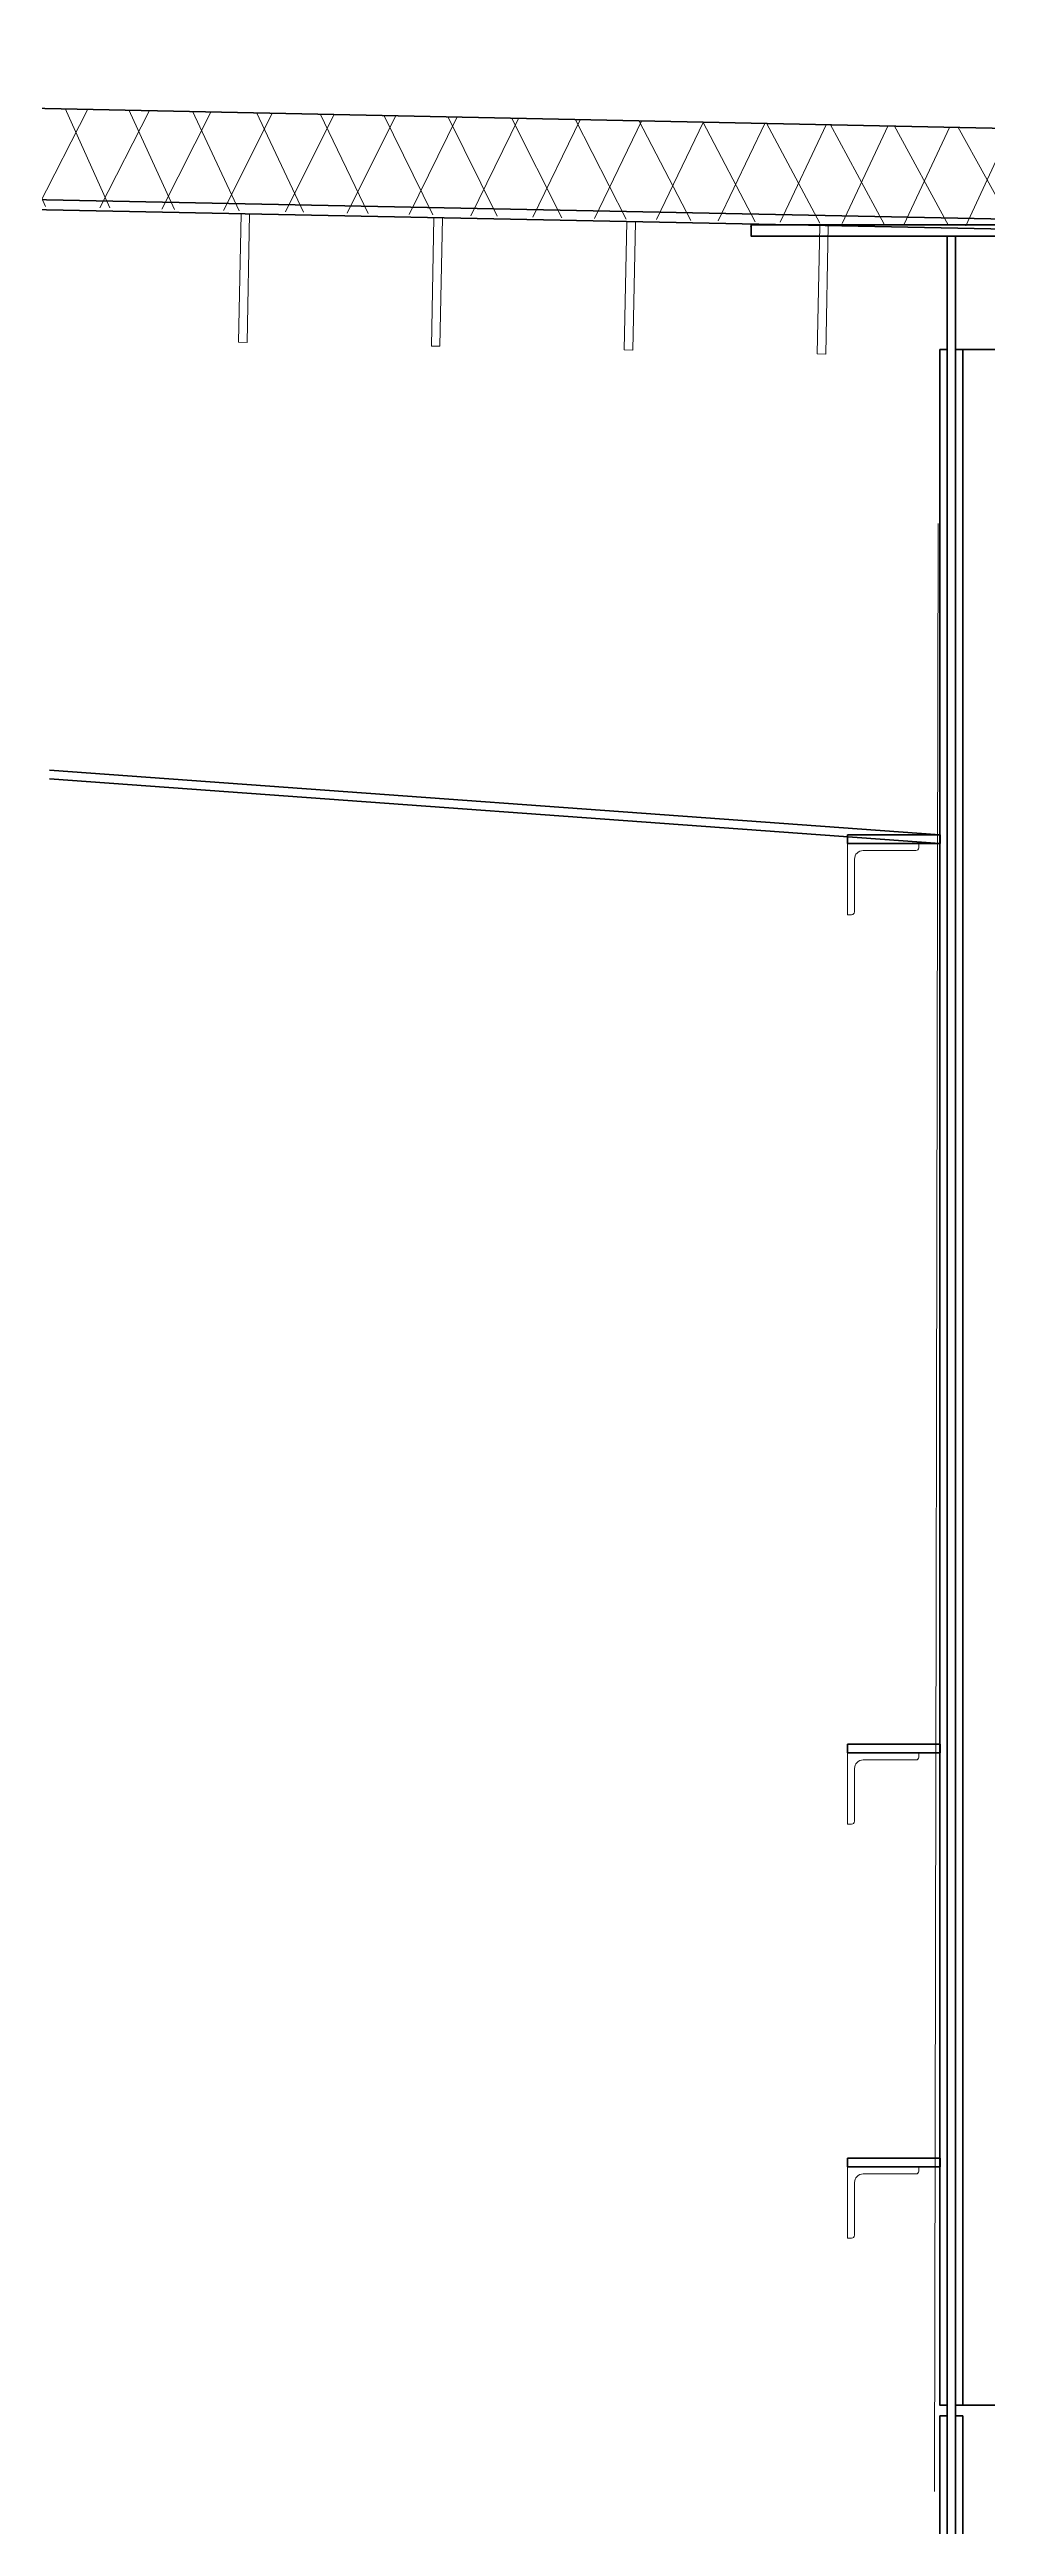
# Model space of a CAD drawing. Header units: millimetres. Extents: x 1864 to 10174863, y -4887456 to 5366151.
# Drawn here: x 9295613 to 9296926, y 334438 to 337908 of the extents above; entities that cross this region are included whole.
import ezdxf

# ---------------------------------------------------------------- set-up
doc = ezdxf.new("R2010")
doc.units = ezdxf.units.MM
doc.linetypes.add('CENTER', pattern=[50.800000000000004, 31.75, -6.35, 6.35, -6.35])
for name, color, linetype, lineweight in [('S-BALK', 150, 'Continuous', 40), ('S-BALK-PPRB', 80, 'Continuous', 40), ('S-BALK-PROR', 133, 'Continuous', 20), ('S-DRGO', 21, 'Continuous', 20), ('S-METL-TONK', 75, 'Continuous', 20), ('S-MNST', 61, 'Continuous', 40), ('S-SECT-PATT', 105, 'Continuous', 15), ('T-DIMS', 3, 'Continuous', 30), ('T-GRID', 52, 'CENTER', 15)]:
    doc.layers.add(name, color=color, linetype=linetype, lineweight=lineweight)
doc.styles.add('TM', font='mipgost.shx', dxfattribs={"width": 0.9, "oblique": 10})
doc.dimstyles.new('TM', dxfattribs={"dimscale": 0, "dimtxt": 3, "dimasz": 1.25, "dimexe": 0.9, "dimexo": 1, "dimgap": 1, "dimtad": 1, "dimdec": 0, "dimdsep": 46, "dimtxsty": 'TM', "dimblk1": 'OBLIQUE', "dimblk2": 'OBLIQUE', "dimsah": 1, "dimcen": 3, "dimdle": 0.9, "dimclrt": 7, "dimadec": 0, "dimazin": 0, "dimtfac": 1, "dimtdec": 0, "dimtmove": 1, "dimatfit": 2, "dimldrblk": 'NONE', "dimfxl": 1, "dimtfill": 1, "dimtolj": 1, "dimlwd": 15, "dimlwe": 15, "dimarcsym": 0})

# ---------------------------------------------------------------- blocks, each defined once
blk = doc.blocks.new('_OBLIQUE')
at = {"color": 0, "linetype": 'ByBlock', "lineweight": -2}
blk.add_line((0.5000000000000001, 0.4999999999999999), (-0.5000000000000001, -0.4999999999999999), dxfattribs=at)
blk = doc.blocks.new('*D674')
at = {"layer": 'Defpoints', "color": 0, "transparency": 16777216}
for p in [(9307200.047488198, 342205.8760266896), (9307200.047488198, 337585.7049742337), (9293440.047488198, 337495.7049742337)]:
    blk.add_point(p, dxfattribs=at)
at = {"layer": 'T-DIMS', "color": 0, "lineweight": 15, "transparency": 16777216}
for p, q in [((9293440.047488198, 337695.7049742337), (9293440.047488198, 342385.8760266896)), ((9307200.047488198, 337785.7049742337), (9307200.047488198, 342385.8760266896))]:
    blk.add_line(p, q, dxfattribs=at)
at = {"layer": 'T-DIMS', "color": 0, "linetype": 'Continuous', "lineweight": 15, "transparency": 16777216}
blk.add_line((9293260.047488198, 342205.8760266896), (9307380.047488198, 342205.8760266896), dxfattribs=at)
at = {"layer": 'T-DIMS', "color": 0, "lineweight": 15, "transparency": 16777216, "xscale": 250, "yscale": 250, "zscale": 250, "rotation": 180}
blk.add_blockref('_OBLIQUE', (9293440.047488198, 342205.8760266896), dxfattribs=at)
at = {"layer": 'T-DIMS', "color": 0, "lineweight": 15, "transparency": 16777216, "xscale": 250, "yscale": 250, "zscale": 250}
blk.add_blockref('_OBLIQUE', (9307200.047488198, 342205.8760266896), dxfattribs=at)
at = {"layer": 'T-DIMS', "color": 7, "transparency": 16777216, "insert": (9300320.047488198, 342705.8760266896), "char_height": 600, "attachment_point": 5, "style": 'TM', "bg_fill": 3, "box_fill_scale": 1.1, "bg_fill_color": 256, "bg_fill_true_color": 13158600, "bg_fill_transparency": 0}
blk.add_mtext('\\A1;13760', dxfattribs=at)
blk = doc.blocks.new('_None')
blk = doc.blocks.new('*D1026')
at = {"layer": 'Defpoints', "color": 0, "transparency": 16777216}
for p in [(9305640.047488198, 339671.7367068525), (9294140.047488198, 337945.7349712249), (9305640.047488198, 337585.7049742337)]:
    blk.add_point(p, dxfattribs=at)
at = {"layer": 'T-DIMS', "color": 0, "lineweight": 15, "transparency": 16777216}
for p, q in [((9294140.047488198, 338145.7349712249), (9294140.047488198, 339851.7367068525)), ((9305640.047488198, 337785.7049742337), (9305640.047488198, 339851.7367068525))]:
    blk.add_line(p, q, dxfattribs=at)
at = {"layer": 'T-DIMS', "color": 0, "linetype": 'Continuous', "lineweight": 15, "transparency": 16777216}
blk.add_line((9293960.047488198, 339671.7367068525), (9305820.047488198, 339671.7367068525), dxfattribs=at)
at = {"layer": 'T-DIMS', "color": 0, "lineweight": 15, "transparency": 16777216, "xscale": 250, "yscale": 250, "zscale": 250, "rotation": 180}
blk.add_blockref('_OBLIQUE', (9294140.047488198, 339671.7367068525), dxfattribs=at)
at = {"layer": 'T-DIMS', "color": 0, "lineweight": 15, "transparency": 16777216, "xscale": 250, "yscale": 250, "zscale": 250}
blk.add_blockref('_OBLIQUE', (9305640.047488198, 339671.7367068525), dxfattribs=at)
at = {"layer": 'T-DIMS', "color": 7, "transparency": 16777216, "insert": (9299890.047488198, 340171.7367068525), "char_height": 600, "attachment_point": 5, "style": 'TM', "bg_fill": 3, "box_fill_scale": 1.1, "bg_fill_color": 256, "bg_fill_true_color": 13158600, "bg_fill_transparency": 0}
blk.add_mtext('\\A1;11500', dxfattribs=at)
blk = doc.blocks.new('*D677')
at = {"layer": 'Defpoints', "color": 0, "transparency": 16777216}
for p in [(9307200.047488198, 344571.447240233), (9307200.047488198, 338089.2661328312), (9279080.047488198, 337835.7049742337)]:
    blk.add_point(p, dxfattribs=at)
at = {"layer": 'T-DIMS', "color": 0, "lineweight": 15, "transparency": 16777216}
for p, q in [((9279080.047488198, 338035.7049742337), (9279080.047488198, 344751.447240233)), ((9307200.047488198, 338289.2661328312), (9307200.047488198, 344751.447240233))]:
    blk.add_line(p, q, dxfattribs=at)
at = {"layer": 'T-DIMS', "color": 0, "linetype": 'Continuous', "lineweight": 15, "transparency": 16777216}
blk.add_line((9278900.047488198, 344571.447240233), (9307380.047488198, 344571.447240233), dxfattribs=at)
at = {"layer": 'T-DIMS', "color": 0, "lineweight": 15, "transparency": 16777216, "xscale": 250, "yscale": 250, "zscale": 250, "rotation": 180}
blk.add_blockref('_OBLIQUE', (9279080.047488198, 344571.447240233), dxfattribs=at)
at = {"layer": 'T-DIMS', "color": 0, "lineweight": 15, "transparency": 16777216, "xscale": 250, "yscale": 250, "zscale": 250}
blk.add_blockref('_OBLIQUE', (9307200.047488198, 344571.447240233), dxfattribs=at)
at = {"layer": 'T-DIMS', "color": 7, "transparency": 16777216, "insert": (9293140.047488198, 345071.447240233), "char_height": 600, "attachment_point": 5, "style": 'TM', "bg_fill": 3, "box_fill_scale": 1.1, "bg_fill_color": 256, "bg_fill_true_color": 13158600, "bg_fill_transparency": 0}
blk.add_mtext('\\A1;28120', dxfattribs=at)
blk = doc.blocks.new('EF948500_1k1')
blk.add_lwpolyline([(22, 10.00000000000001), (96, 10, -0.414213562373095), (100, 6), (100, 0), (0, 0), (6.123233995736766e-15, 100), (6.000000000000005, 100, -0.414213562373095), (10.00000000000001, 96), (9.999999999999993, 22.00000000000001, 0.414213562373095)], format="xyb", close=True)
blk = doc.blocks.new('brb')
at = {"layer": 'S-SECT-PATT'}
h = blk.add_hatch(dxfattribs=at)
h.set_pattern_fill('NEMETALL', color=256, scale=500)
h.set_pattern_definition([(45, (1423168341.945273, 502460449.7215794), (-44.19417382415921, 44.19417382415922), []), (135, (1423168341.945273, 502460449.7215794), (-44.19417382415922, -44.19417382415921), [])])
edge = h.paths.add_edge_path()
edge.add_line((1423212499.028566, 502461524.0512466), (1423202263.979123, 502461314.39671))
edge.add_line((1423202263.979123, 502461314.39671), (1423202263.979123, 502461197.7215813))
edge.add_line((1423202263.979123, 502461197.7215813), (1423202543.979123, 502461197.7215813))
edge.add_line((1423202543.979123, 502461197.7215813), (1423202552.019106, 502461195.7219786))
edge.add_line((1423202552.019106, 502461195.7219786), (1423204561.737235, 502461235.9138443))
edge.add_line((1423204561.737235, 502461235.9138443), (1423204569.652239, 502461235.9854283))
edge.add_line((1423204569.652239, 502461235.9854283), (1423205653.656607, 502461257.6646156))
edge.add_arc((1423198111.173094, 503009613.9903199), 548408.1955965318, 270.788037270512, 271.5033933040003)
edge.add_line((1423212499.294033, 502461394.5716805), (1423212499.028566, 502461524.0512466))
at = {"layer": 'S-BALK'}
for p, q in [((1423204569.652239, 502461235.9854283), (1423212499.294033, 502461394.5716805)), ((1423204569.932183, 502461221.9882274), (1423212499.294033, 502461380.568881)), ((1423209079.979122, 502460461.7215796), (1423210326.117954, 502460552.3422999)), ((1423209079.979122, 502460449.7215796), (1423210326.117954, 502460540.3422999))]:
    blk.add_line(p, q, dxfattribs=at)
for points in [[(1423209343.979123, 502461316.2930233), (1423208783.979123, 502461316.2930233), (1423208783.979123, 502461300.2930233), (1423209343.979123, 502461300.2930233)], [(1423209069.979123, 502458033.7215813), (1423209057.979123, 502458033.7215813), (1423209057.979123, 502461300.2930233), (1423209069.979123, 502461300.2930233)]]:
    blk.add_lwpolyline(points, close=True, dxfattribs=at)
at = {"layer": 'S-BALK-PPRB'}
blk.add_lwpolyline([(1423208867.979123, 502460941.7215813), (1423208867.979123, 502461141.7215813), (1423209047.979123, 502461141.7215813), (1423209047.979123, 502458261.7215813), (1423208867.979123, 502458261.7215813), (1423208867.979123, 502458296.2215813)], dxfattribs=at)
for points in [[(1423209209.509854, 502460461.7215813), (1423209079.509854, 502460461.7215813), (1423209079.509854, 502460449.7215813), (1423209209.509854, 502460449.7215813)], [(1423209209.509854, 502459187.7215813), (1423209079.509854, 502459187.7215813), (1423209079.509854, 502459175.7215813), (1423209209.509854, 502459175.7215813)], [(1423209209.509854, 502458607.7215813), (1423209079.509854, 502458607.7215813), (1423209079.509854, 502458595.7215813), (1423209209.509854, 502458595.7215813)]]:
    blk.add_lwpolyline(points, close=True, dxfattribs=at)
at = {"layer": 'S-BALK-PROR'}
for points in [[(1423210061.787008, 502461151.7893251), (1423210049.789408, 502461151.5493731), (1423210046.190127, 502461331.5133839), (1423210058.187728, 502461331.7533359)], [(1423209251.787008, 502461135.5893251), (1423209239.789408, 502461135.3493731), (1423209236.190127, 502461315.3133839), (1423209248.187728, 502461315.5533359)], [(1423209521.787008, 502461140.9893251), (1423209509.789408, 502461140.7493731), (1423209506.190127, 502461320.7133839), (1423209518.187728, 502461320.9533359)], [(1423209791.787008, 502461146.3893251), (1423209779.789408, 502461146.1493731), (1423209776.190127, 502461326.1133839), (1423209788.187728, 502461326.3533359)]]:
    blk.add_lwpolyline(points, close=True, dxfattribs=at)
at = {"layer": 'S-DRGO', "lineweight": 70}
blk.add_line((1423212499.294033, 502461524.0567344), (1423198749.157384, 502461239.8057702), dxfattribs=at)
at = {"layer": 'S-DRGO'}
blk.add_line((1423209343.979123, 502461316.2930233), (1423209345.058907, 502461314.1927276), dxfattribs=at)
at = {"layer": 'S-MNST'}
for points in [[(1423209047.979123, 502461141.7215813), (1423209057.979123, 502461141.7215813), (1423209057.979123, 502458261.7215813), (1423209047.979123, 502458261.7215813)], [(1423209079.979123, 502461141.7215813), (1423209069.979123, 502461141.7215813), (1423209069.979123, 502458261.7215813), (1423209079.979123, 502458261.7215813)], [(1423209057.979123, 502458246.7215813), (1423209047.979123, 502458246.7215813), (1423209047.979123, 502458056.7215813), (1423209057.979123, 502458056.7215813)], [(1423209069.979123, 502458246.7215813), (1423209079.979123, 502458246.7215813), (1423209079.979123, 502458056.7215813), (1423209069.979123, 502458056.7215813)]]:
    blk.add_lwpolyline(points, close=True, dxfattribs=at)
at = {"layer": 'S-METL-TONK', "rotation": 180}
for p in [(1423209209.509854, 502460449.7215813), (1423209209.509854, 502459175.7215813), (1423209209.509854, 502458595.7215813)]:
    blk.add_blockref('EF948500_1k1', p, dxfattribs=at)

msp = doc.modelspace()

# ---------------------------------------------------------------- linework, layer by layer
at = {"layer": 'T-GRID', "ltscale": 166.6666666666667, "flags": 128}
msp.add_lwpolyline([(9296851.750173315, 334486.6601240035), (9296856.898306355, 337244.0667830106)], dxfattribs=at)

# ---------------------------------------------------------------- dimensions: what is measured, and where the dimension line sits
at = {"layer": 'T-DIMS'}
dim = msp.add_linear_dim(base=(9307200.047488198, 342205.8760266896), p1=(9293440.047488198, 337495.7049742337), p2=(9307200.047488198, 337585.7049742337), dimstyle='TM', override={"dimscale": 0, "dimtix": 0, "dimtofl": 1, "dimtmove": 1, "dimatfit": 2}, dxfattribs=at)
dim.commit()
dim.dimension.update_dxf_attribs({"geometry": '*D674', "text_midpoint": (9300320.047488198, 342705.8760266896)})

# ---------------------------------------------------------------- next in the draw order: dimensions: what is measured, and where the dimension line sits
dim = msp.add_linear_dim(base=(9305640.047488198, 339671.7367068525), p1=(9294140.047488198, 337945.7349712249), p2=(9305640.047488198, 337585.7049742337), dimstyle='TM', override={"dimscale": 0, "dimtix": 0, "dimtofl": 1, "dimtmove": 1, "dimatfit": 2}, dxfattribs=at)
dim.commit()
dim.dimension.update_dxf_attribs({"geometry": '*D1026', "text_midpoint": (9299890.047488198, 340171.7367068525)})

# ---------------------------------------------------------------- next in the draw order: dimensions: what is measured, and where the dimension line sits
dim = msp.add_linear_dim(base=(9307200.047488198, 344571.447240233), p1=(9279080.047488198, 337835.7049742337), p2=(9307200.047488198, 338089.2661328312), dimstyle='TM', override={"dimscale": 0, "dimtix": 0, "dimtofl": 1, "dimtmove": 1, "dimatfit": 2}, dxfattribs=at)
dim.commit()
dim.dimension.update_dxf_attribs({"geometry": '*D677', "text_midpoint": (9293140.047488198, 345071.447240233)})

# ---------------------------------------------------------------- next in the draw order: block references
at = {"layer": 'T-DIMS', "xscale": -1}
msp.add_blockref('brb', (1432505939.341522, -502123654.033702), dxfattribs=at)

doc.saveas('drawing.dxf')
